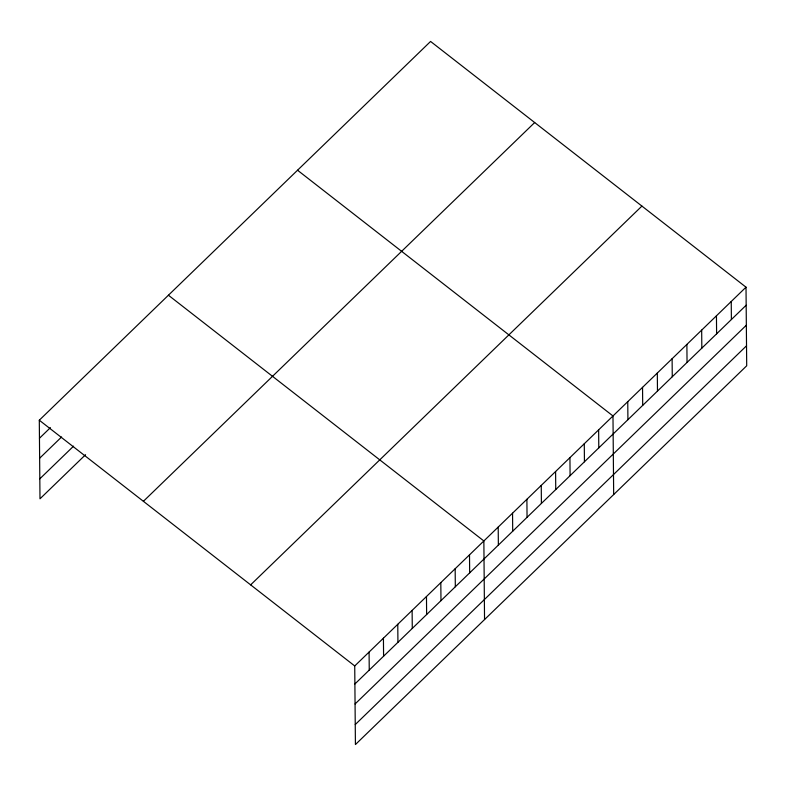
<?xml version="1.0" encoding="UTF-8"?>
<svg xmlns="http://www.w3.org/2000/svg" width="786" height="786" viewBox="0 0 786 786"><rect width="100%" height="100%" fill="white"/><g stroke="black" fill="none" stroke-linecap="round" stroke-linejoin="round"><path stroke-width="1.18" d="M85.556 454.701L39.988 498.815L39.3 420.215L430.581 41.442L746.012 287.185L746.7 365.785L355.419 744.558L354.732 665.958L746.012 287.185M39.457 438.254L50.432 427.633M39.634 458.238L61.573 436.996M39.811 478.831L73.57 446.153M143.396 501.311L534.677 122.537M250.646 584.863L641.916 206.089M354.889 683.987L746.169 305.223M355.066 703.981L746.346 325.208M355.243 724.564L746.523 345.801M297.54 170.228L612.982 415.971L613.67 494.561M168.42 295.222L483.862 540.965L484.54 619.555M39.3 420.215L354.732 665.958M731.235 301.5L731.393 319.529M716.449 315.805L716.606 333.834M701.672 330.11L701.829 348.149M686.885 344.425L687.043 362.454M672.109 358.73L672.266 376.769M657.322 373.045L657.479 391.074M642.545 387.351L642.702 405.38M627.759 401.656L627.916 419.695M598.637 429.854L598.794 447.892M584.283 443.746L584.44 461.775M569.938 457.629L570.096 475.668M555.594 471.521L555.751 489.56M541.249 485.414L541.407 503.443M526.895 499.297L527.052 517.335M512.551 513.189L512.708 531.218M498.206 527.072L498.363 545.111M469.507 554.847L469.664 572.886M455.163 568.74L455.32 586.778M440.818 582.632L440.975 600.661M426.474 596.515L426.631 614.554M412.119 610.408L412.277 628.436M397.775 624.29L397.932 642.329M383.43 638.183L383.588 656.212M369.086 652.066L369.243 670.104"/></g></svg>
